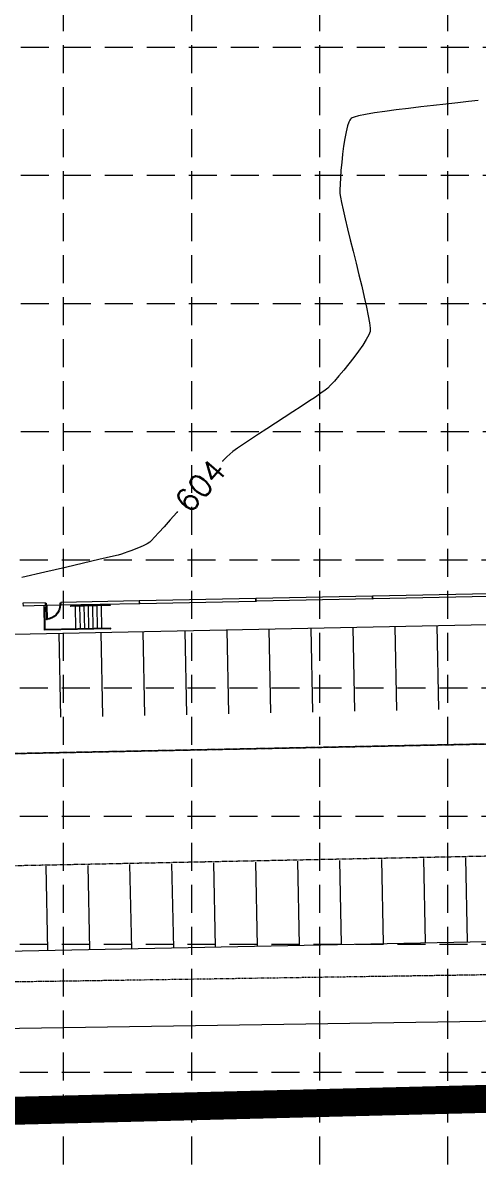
# Model space of a CAD drawing. Extents: x 2140663 to 2528301, y 336313 to 7007653.
# Drawn here: x 2527769.4 to 2527867, y 7006122 to 7006366.8 of the extents above; entities that cross this region are included whole.
import ezdxf

# ---------------------------------------------------------------- set-up
doc = ezdxf.new("R2010")
doc.units = 0
doc.header["$MEASUREMENT"] = 0
for name, pattern in [('HIDDEN', [0.375, 0.25, -0.125]), ('PHANTOM2', [1.25, 0.625, -0.125, 0.125, -0.125, 0.125, -0.125]), ('xdrc002pt$0$HIDDEN2', [0.1875, 0.125, -0.0625])]:
    doc.linetypes.add(name, pattern=pattern)
for name, color, linetype in [('1 EXISTING CONTOURS', 43, 'Continuous'), ('GRID', 254, 'HIDDEN'), ('LIMITS OF DISTURBANCE', 1, 'HIDDEN'), ('xdrc002ar$0$BASE1$0$ADO', 8, 'Continuous'), ('xdrc002ar$0$BASE1$0$AFLHR', 7, 'Continuous'), ('xdrc002ar$0$BASE1$0$awa', 7, 'Continuous'), ('xdrc002ar$0$xdrc002ar$0$C-PKNG-FACE-N', 1, 'Continuous'), ('xdrc002ar$0$xdrc002ar$0$C-PKNG-STRP-N', 6, 'Continuous'), ('xdrc002ar$0$XR3$0$BASE1$0$ADO', 3, 'Continuous'), ('xdrc002ar$0$XR3$0$BASE1$0$AFLHR', 2, 'Continuous'), ('xdrc002ar$0$XR3$0$BASE1$0$AFLST', 2, 'Continuous'), ('xdrc002ar$0$XR3$0$BASE1$0$awa', 4, 'Continuous'), ('xdrc002bs$0$C-WATR-PIPE-E', 12, 'Continuous'), ('xdrc002bs$0$v-rail-road-exst', 14, 'xdrc002bs$0$TRACKS'), ('xdrc002pt$0$V-ESMT-ACCS-N', 2, 'xdrc002pt$0$HIDDEN2'), ('xdrc002pt$0$v-prop-line', 3, 'PHANTOM2')]:
    doc.layers.add(name, color=color, linetype=linetype)
doc.styles.add('L200', font='simplex', dxfattribs={"height": 12})
doc.linetypes.add('xdrc002bs$0$TRACKS', pattern='A,0.15,[130,ltypeshp.shx,S=0.25,R=0,X=0,Y=0],0.15', length=0.3)

# ---------------------------------------------------------------- blocks, each defined once
blk = doc.blocks.new('xdrc002ar$0$XR3$0$A$C548F7B79')
at = {"layer": 'xdrc002ar$0$XR3$0$BASE1$0$awa', "lineweight": 0}
for p, q in [((0.7544716922566295, 299.2499386370182), (-1.88872218132019e-05, 298.4999518254772)), ((-1.88867561519146e-05, 0.7499248990789056), (-1.88872218132019e-05, 298.4999518254772)), ((0.7544716922566295, 299.2499386370182), (7.249981112778187, 299.2499386370182)), ((7.249981112312526, -6.191246211528778e-05), (7.249981112778187, 299.2499386370182)), ((0.7544716922566295, -6.191246211528778e-05), (-1.88872218132019e-05, 0.7499248990789056)), ((0.7544716922566295, -6.191246211528778e-05), (7.249981112778187, -6.191246211528778e-05))]:
    blk.add_line(p, q, dxfattribs=at)
blk = doc.blocks.new('xdrc002ar$0$A$C548F7B79')
at = {"layer": 'xdrc002ar$0$BASE1$0$awa', "lineweight": 0}
for p, q in [((0.7544716922566295, 299.2499386370182), (-1.88872218132019e-05, 298.4999518254772)), ((-1.88867561519146e-05, 0.7499248990789056), (-1.88872218132019e-05, 298.4999518254772)), ((0.7544716922566295, 299.2499386370182), (7.249981112778187, 299.2499386370182)), ((7.249981112312526, -6.191246211528778e-05), (7.249981112778187, 299.2499386370182)), ((0.7544716922566295, -6.191246211528778e-05), (-1.88872218132019e-05, 0.7499248990789056)), ((0.7544716922566295, -6.191246211528778e-05), (7.249981112778187, -6.191246211528778e-05))]:
    blk.add_line(p, q, dxfattribs=at)
blk = doc.blocks.new('xdrc002ar$0$BASE1$0$36D')
at = {"layer": 'xdrc002ar$0$BASE1$0$ADO'}
blk.add_lwpolyline([(-1.75, 1.000444171950221e-11), (0, 1.000444171950221e-11), (0, -35.99999999999), (-1.75, -35.99999999999)], close=True, dxfattribs=at)
blk.add_arc((0, 1.000444171950221e-11), 36, 180, 270, dxfattribs=at)
blk = doc.blocks.new('xdrc002ar$0$XR3$0$BASE1$0$36D')
at = {"layer": 'xdrc002ar$0$XR3$0$BASE1$0$ADO'}
blk.add_lwpolyline([(-1.75, 1.000444171950221e-11), (0, 1.000444171950221e-11), (0, -35.99999999999), (-1.75, -35.99999999999)], close=True, dxfattribs=at)
blk.add_arc((0, 1.000444171950221e-11), 36, 180, 270, dxfattribs=at)

msp = doc.modelspace()

# ---------------------------------------------------------------- linework, layer by layer
at = {"layer": '1 EXISTING CONTOURS', "color": 43, "lineweight": 0, "extrusion": (0.1094491700622217, -0.9939923939209449, 0), "elevation": -6687585.768129935}
msp.add_lwpolyline([(3279515.310930409, 604.0000000000003), (3279512.770122094, 604.0000000000003)], dxfattribs=at)
at = {"layer": '1 EXISTING CONTOURS', "color": 43, "lineweight": 0, "extrusion": (0.1100413855961721, -0.9939270061005862, 0), "elevation": -6685630.598722498}
msp.add_lwpolyline([(3283501.63112275, 604), (3283499.288586265, 604)], dxfattribs=at)
at = {"layer": '1 EXISTING CONTOURS', "color": 43, "lineweight": 0, "extrusion": (0.1129043265730327, -0.9936058640331639, 0), "elevation": -6676143.437058246}
msp.add_lwpolyline([(3302750.666393208, 604.0000000000007), (3302748.593517899, 604.0000000000007)], dxfattribs=at)
at = {"layer": '1 EXISTING CONTOURS', "color": 43, "lineweight": 0, "extrusion": (0.2029113792723095, -0.9791971058789999, 0), "elevation": -6347666.736512874}
msp.add_lwpolyline([(3896923.947053012, 604.0000000000003), (3896922.383504062, 604.0000000000003)], dxfattribs=at)
at = {"layer": '1 EXISTING CONTOURS', "color": 43, "lineweight": 0, "extrusion": (-0.1678131339628336, 0.9858188231463083, 0), "elevation": 6482783.634191259}
msp.add_lwpolyline([(-3667754.050857252, 604.0000000000007), (-3667752.118015778, 604.0000000000007)], dxfattribs=at)
at = {"layer": '1 EXISTING CONTOURS', "color": 43, "lineweight": 0, "extrusion": (0.1469239873288351, -0.9891477856960487, 0), "elevation": -6558912.021928331}
msp.add_lwpolyline([(3529814.765018637, 604), (3529812.532404769, 604)], dxfattribs=at)
at = {"layer": '1 EXISTING CONTOURS', "color": 43, "lineweight": 0, "elevation": 604}
for points in [[(2527849.391817937, 7006348.091141247), (2527846.951934662, 7006347.762874335)], [(2527857.385903565, 7006349.043136638), (2527854.680257734, 7006348.734698364)], [(2527838.946684683, 7006344.660389355), (2527838.635076804, 7006343.415408096)], [(2527839.21655062, 7006345.446416344), (2527838.946684683, 7006344.660389355)], [(2527839.430520705, 7006345.890548111), (2527839.21655062, 7006345.446416344)], [(2527839.654098365, 7006346.193694782), (2527839.578522198, 7006346.109220147)], [(2527841.307095484, 7006346.793231744), (2527840.399869802, 7006346.546832396)], [(2527837.549712113, 7006335.134950119), (2527837.436219001, 7006333.545101596)], [(2527837.699454668, 7006336.837804125), (2527837.549712113, 7006335.134950119)], [(2527837.360267461, 7006332.1364519), (2527837.323149619, 7006330.977194376)], [(2527837.323149619, 7006330.977194376), (2527837.326157602, 7006330.135522368)], [(2527839.541570429, 7006320.237136601), (2527840.15202611, 7006317.769496524)], [(2527840.15202611, 7006317.769496524), (2527840.776221246, 7006315.240950949)], [(2527840.776221246, 7006315.240950949), (2527841.393463109, 7006312.716293433)], [(2527842.52431611, 7006307.937816808), (2527842.996541795, 7006305.813584815)], [(2527843.651127897, 7006302.419101257), (2527843.792102861, 7006301.278436806)], [(2527843.792102861, 7006301.278436806), (2527843.781275464, 7006300.595215319)], [(2527842.958608917, 7006298.835896132), (2527842.20952306, 7006297.663022563)], [(2527843.499186848, 7006299.831462966), (2527842.958608917, 7006298.835896132)], [(2527842.20952306, 7006297.663022563), (2527841.301910666, 7006296.367350011)], [(2527840.285753124, 7006295.003386225), (2527839.211031824, 7006293.625638957)], [(2527832.053230563, 7006286.498056749), (2527830.61945089, 7006285.538089988)], [(2527834.149051591, 7006287.977228377), (2527833.24689336, 7006287.320854816)], [(2527816.671528956, 7006276.430980815), (2527815.389143516, 7006275.55300751)], [(2527813.054178757, 7006273.682225948), (2527812.160697619, 7006272.757300187)], [(2527815.389143516, 7006275.55300751), (2527814.380518115, 7006274.830423665)], [(2527800.950406682, 7006260.172161083), (2527799.661297387, 7006258.718585199)], [(2527798.534890174, 7006257.462198123), (2527797.612517199, 7006256.454185397)], [(2527799.661297387, 7006258.718585199), (2527798.534890174, 7006257.462198123)], [(2527795.299271298, 7006254.702520407), (2527794.476611631, 7006254.33316612)], [(2527796.545202571, 7006255.388025167), (2527796.006342006, 7006255.059183827)], [(2527788.117312355, 7006252.247891239), (2527785.621256033, 7006251.656640811)], [(2527790.47122038, 7006252.8256241), (2527789.767121096, 7006252.645144499)], [(2527791.082507071, 7006253.031464539), (2527790.47122038, 7006252.8256241)], [(2527792.695010161, 7006253.61690979), (2527791.841310726, 7006253.300270173)], [(2527793.590984191, 7006253.966252175), (2527792.695010161, 7006253.61690979)], [(2527782.378414006, 7006250.894169697), (2527778.488248149, 7006249.983254385)]]:
    msp.add_lwpolyline(points, dxfattribs=at)
at = {"layer": '1 EXISTING CONTOURS', "color": 43, "lineweight": 0, "extrusion": (0.1240695187566125, -0.9922735280735361, 0), "elevation": -6638584.681775963}
msp.add_lwpolyline([(3377594.890537746, 604), (3377592.270366931, 604)], dxfattribs=at)
at = {"layer": '1 EXISTING CONTOURS', "color": 43, "lineweight": 0, "extrusion": (0.1176347376545843, -0.9930569311459123, 0), "elevation": -6660339.650876571}
msp.add_lwpolyline([(3334493.606482347, 604), (3334490.899171646, 604)], dxfattribs=at)
at = {"layer": '1 EXISTING CONTOURS', "color": 43, "lineweight": 0, "extrusion": (0.1105742306550677, -0.9938678682375439, 0), "elevation": -6683869.301978348}
msp.add_lwpolyline([(3287080.554163441, 604), (3287077.88648221, 604)], dxfattribs=at)
at = {"layer": '1 EXISTING CONTOURS', "color": 43, "lineweight": 0, "extrusion": (0.8281492970932285, -0.5605075750817214, 0), "elevation": -1833681.497744638}
msp.add_lwpolyline([(7219173.83789562, 604), (7219173.573846568, 604)], dxfattribs=at)
at = {"layer": '1 EXISTING CONTOURS', "color": 43, "lineweight": 0, "extrusion": (0.6400875821913169, -0.7683019504885265, 0), "elevation": -3764950.674054407}
msp.add_lwpolyline([(6426819.421369524, 604), (6426819.331883445, 604)], dxfattribs=at)
at = {"layer": '1 EXISTING CONTOURS', "color": 43, "lineweight": 0, "extrusion": (0.4926049017645118, -0.8702530728228287, 0), "elevation": -4852068.11581928}
msp.add_lwpolyline([(5651221.029668094, 604), (5651220.793103483, 604)], dxfattribs=at)
at = {"layer": '1 EXISTING CONTOURS', "color": 43, "lineweight": 0, "extrusion": (0.3557195980465537, -0.9345927281792847, 0), "elevation": -5648878.162806073}
msp.add_lwpolyline([(4854796.033130214, 604), (4854795.529008987, 604)], dxfattribs=at)
at = {"layer": '1 EXISTING CONTOURS', "color": 43, "lineweight": 0, "extrusion": (0.9821839720245099, -0.18792191223526, 0), "elevation": 1166157.138836339}
msp.add_lwpolyline([(7356554.475239096, 604), (7356552.975578608, 604)], dxfattribs=at)
at = {"layer": '1 EXISTING CONTOURS', "color": 43, "lineweight": 0, "extrusion": (0.9920762206085305, -0.1256374645680751, 0), "elevation": 1627549.238639145}
msp.add_lwpolyline([(7268414.78483829, 604), (7268413.046781367, 604)], dxfattribs=at)
at = {"layer": '1 EXISTING CONTOURS', "color": 43, "lineweight": 0, "extrusion": (0.9884124297566147, -0.1517921892016364, 0), "elevation": 1435038.867033341}
msp.add_lwpolyline([(7308861.580646954, 604.0000000000007), (7308859.928795624, 604.0000000000007)], dxfattribs=at)
at = {"layer": '1 EXISTING CONTOURS', "color": 43, "lineweight": 0, "extrusion": (0.994461823977234, -0.1050984331561267, 0), "elevation": 1777483.065500839}
msp.add_lwpolyline([(7233208.050006179, 604), (7233206.292607252, 604)], dxfattribs=at)
at = {"layer": '1 EXISTING CONTOURS', "color": 43, "lineweight": 0, "extrusion": (0.9985495876123699, -0.0538397722800356, 0), "elevation": 2146951.62690135}
msp.add_lwpolyline([(7132269.664062894, 604), (7132268.253367107, 604)], dxfattribs=at)
at = {"layer": '1 EXISTING CONTOURS', "color": 43, "lineweight": 0, "extrusion": (0.9921490854789881, 0.1250607539686526, 0), "elevation": 3384208.420688637}
msp.add_lwpolyline([(6635190.794603021, 604.0000000000007), (6635190.047192791, 604.0000000000007)], dxfattribs=at)
at = {"layer": '1 EXISTING CONTOURS', "color": 43, "lineweight": 0, "extrusion": (0.9816549740445378, 0.1906659695216162, 0), "elevation": 3817332.763245996}
msp.add_lwpolyline([(6395825.526988273, 604), (6395824.313517909, 604)], dxfattribs=at)
at = {"layer": '1 EXISTING CONTOURS', "color": 43, "lineweight": 0, "extrusion": (0.9764056471530652, 0.2159444655637277, 0), "elevation": 3981172.756830815}
msp.add_lwpolyline([(6295145.872416799, 604), (6295144.258249046, 604)], dxfattribs=at)
at = {"layer": '1 EXISTING CONTOURS', "color": 43, "lineweight": 0, "extrusion": (0.9735400664909203, 0.2285163865827885, 0), "elevation": 4062012.018126687}
msp.add_lwpolyline([(6243287.284475395, 604), (6243285.336777193, 604)], dxfattribs=at)
at = {"layer": '1 EXISTING CONTOURS', "color": 43, "lineweight": 0, "extrusion": (0.9719188143823908, 0.235316421546665, 0), "elevation": 4105557.00785413}
msp.add_lwpolyline([(6214736.928228146, 604), (6214734.71461897, 604)], dxfattribs=at)
at = {"layer": '1 EXISTING CONTOURS', "color": 43, "lineweight": 0, "extrusion": (0.9710585808520953, 0.2388414380996624, 0), "elevation": 4128079.879083667}
msp.add_lwpolyline([(6199796.966815517, 604.0000000000007), (6199794.55507531, 604.0000000000007)], dxfattribs=at)
at = {"layer": '1 EXISTING CONTOURS', "color": 43, "lineweight": 0, "extrusion": (0.9723727767048788, 0.2334334661595123, 0), "elevation": 4093512.017193098}
msp.add_lwpolyline([(6222664.972027363, 604.0000000000007), (6222662.446271853, 604.0000000000007)], dxfattribs=at)
at = {"layer": '1 EXISTING CONTOURS', "color": 43, "lineweight": 0, "extrusion": (0.973902389399218, 0.2269672573797683, 0), "elevation": 4052074.371460792}
msp.add_lwpolyline([(6249724.941411176, 604), (6249722.556674521, 604)], dxfattribs=at)
at = {"layer": '1 EXISTING CONTOURS', "color": 43, "lineweight": 0, "extrusion": (0.9795277196652691, 0.2013093301547598, 0), "elevation": 3886527.016266563}
msp.add_lwpolyline([(6353992.376488023, 604), (6353990.476419587, 604)], dxfattribs=at)
at = {"layer": '1 EXISTING CONTOURS', "color": 43, "lineweight": 0, "extrusion": (0.9846182905307661, 0.1747192661164532, 0), "elevation": 3713097.111357904}
msp.add_lwpolyline([(6456872.080522136, 604.0000000000007), (6456870.523254848, 604.0000000000007)], dxfattribs=at)
at = {"layer": '1 EXISTING CONTOURS', "color": 43, "lineweight": 0, "extrusion": (0.9380614500122789, -0.3464689250147273, 0), "elevation": -56192.63268651208}
msp.add_lwpolyline([(7448159.813073247, 604), (7448158.998891669, 604)], dxfattribs=at)
at = {"layer": '1 EXISTING CONTOURS', "color": 43, "lineweight": 0, "extrusion": (0.8019192200520998, -0.5974324769470039, 0), "elevation": -2158664.467727029}
msp.add_lwpolyline([(7128698.20868861, 604.0000000000003), (7128696.507814319, 604.0000000000003)], dxfattribs=at)
at = {"layer": '1 EXISTING CONTOURS', "color": 43, "lineweight": 0, "extrusion": (0.776974328401822, -0.629532281145723, 0), "elevation": -2446621.835225988}
msp.add_lwpolyline([(7035066.669257264, 604), (7035064.948450085, 604)], dxfattribs=at)
at = {"layer": '1 EXISTING CONTOURS', "color": 43, "lineweight": 0, "extrusion": (0.7542926731610938, -0.6565383181623838, 0), "elevation": -2693169.547657075}
msp.add_lwpolyline([(6944415.911569312, 604.0000000000007), (6944414.463787492, 604.0000000000007)], dxfattribs=at)
at = {"layer": '1 EXISTING CONTOURS', "color": 43, "lineweight": 0, "extrusion": (0.7660692622684038, -0.6427580302163044, 0), "elevation": -2566851.540907824}
msp.add_lwpolyline([(6992093.42046105, 604), (6992091.799470569, 604)], dxfattribs=at)
at = {"layer": '1 EXISTING CONTOURS', "color": 43, "lineweight": 0, "extrusion": (0.6358069686297617, -0.771848105939137, 0), "elevation": -3800575.537380586}
msp.add_lwpolyline([(6405751.444802813, 604), (6405750.720222462, 604)], dxfattribs=at)
at = {"layer": '1 EXISTING CONTOURS', "color": 43, "lineweight": 0, "extrusion": (0.713445989388383, -0.7007102255751884, 0), "elevation": -3105904.417294969}
msp.add_lwpolyline([(6769888.896919719, 604), (6769888.015215365, 604)], dxfattribs=at)
at = {"layer": '1 EXISTING CONTOURS', "color": 43, "lineweight": 0, "extrusion": (0.7390825093616709, -0.673614908056269, 0), "elevation": -2851261.889568394}
msp.add_lwpolyline([(6881014.46695058, 604), (6881013.265726507, 604)], dxfattribs=at)
at = {"layer": '1 EXISTING CONTOURS', "color": 43, "lineweight": 0, "extrusion": (0.5675377111027562, -0.8233474032729102, 0), "elevation": -4333967.777218422}
msp.add_lwpolyline([(6057617.209142782, 604.0000000000003), (6057615.759374687, 604.0000000000003)], dxfattribs=at)
at = {"layer": '1 EXISTING CONTOURS', "color": 43, "lineweight": 0, "extrusion": (0.5458696249563105, -0.8378701286894391, 0), "elevation": -4490491.404175531}
msp.add_lwpolyline([(5942510.283063663, 604.0000000000003), (5942508.182678068, 604.0000000000003)], dxfattribs=at)
at = {"layer": '1 EXISTING CONTOURS', "color": 43, "lineweight": 0, "extrusion": (-0.54977444395219, 0.8353131513253342, 0), "elevation": 4462705.778693134}
msp.add_lwpolyline([(-5963406.896623888, 604.0000000000003), (-5963404.95422797, 604.0000000000003)], dxfattribs=at)
at = {"layer": '1 EXISTING CONTOURS', "color": 43, "lineweight": 0, "extrusion": (-0.5430539674113437, 0.8396977959235092, 0), "elevation": 4510414.052616121}
msp.add_lwpolyline([(-5927398.715813689, 604.0000000000007), (-5927396.476472024, 604.0000000000007)], dxfattribs=at)
at = {"layer": '1 EXISTING CONTOURS', "color": 43, "lineweight": 0, "extrusion": (0.5437620652589645, -0.8392394273300712, 0), "elevation": -4505412.645213271}
msp.add_lwpolyline([(5931203.37271641, 604.0000000000007), (5931201.173339103, 604.0000000000007)], dxfattribs=at)
at = {"layer": '1 EXISTING CONTOURS', "color": 43, "lineweight": 0, "extrusion": (0.5491021606434556, -0.8357552376005123, 0), "elevation": -4467502.640144034}
msp.add_lwpolyline([(5959801.363271246, 604), (5959799.358207602, 604)], dxfattribs=at)
at = {"layer": '1 EXISTING CONTOURS', "color": 43, "lineweight": 0, "extrusion": (-0.5455251778210012, 0.8380944340367411, 0), "elevation": 4492933.670115808}
msp.add_lwpolyline([(-5940655.234656069, 604.0000000000003), (-5940653.092487676, 604.0000000000003)], dxfattribs=at)
at = {"layer": '1 EXISTING CONTOURS', "color": 43, "lineweight": 0, "extrusion": (0.5436154897572165, -0.8393343787168625, 0), "elevation": -4506448.420190422}
msp.add_lwpolyline([(5930412.005206145, 604.0000000000003), (5930409.784936458, 604.0000000000003)], dxfattribs=at)
at = {"layer": '1 EXISTING CONTOURS', "color": 43, "lineweight": 0, "extrusion": (-0.5550580039794322, 0.8318116446758658, 0), "elevation": 4424817.444983112}
msp.add_lwpolyline([(-5991558.963104574, 604.0000000000007), (-5991557.154091926, 604.0000000000007)], dxfattribs=at)
at = {"layer": '1 EXISTING CONTOURS', "color": 43, "lineweight": 0, "extrusion": (-0.6884769594190095, 0.7252582135689023, 0), "elevation": 3341016.489025335}
msp.add_lwpolyline([(-6656976.067896265, 604), (-6656975.181506186, 604)], dxfattribs=at)
at = {"layer": '1 EXISTING CONTOURS', "color": 43, "lineweight": 0, "extrusion": (0.6184756168228125, -0.7858039904426816, 0), "elevation": -3942167.161680522}
msp.add_lwpolyline([(6319576.774685953, 604.0000000000003), (6319575.904904582, 604.0000000000003)], dxfattribs=at)
at = {"layer": '1 EXISTING CONTOURS', "color": 43, "lineweight": 0, "extrusion": (0.7330247941713596, -0.6802019193813232, 0), "elevation": -2912731.188425433}
msp.add_lwpolyline([(6855194.329370343, 604.0000000000007), (6855194.2716794, 604.0000000000007)], dxfattribs=at)
at = {"layer": '1 EXISTING CONTOURS', "color": 43, "lineweight": 0, "extrusion": (0.7500504716703696, -0.6613805938694121, 0), "elevation": -2737826.218326166}
msp.add_lwpolyline([(6926889.373167064, 604), (6926887.240538381, 604)], dxfattribs=at)
at = {"layer": '1 EXISTING CONTOURS', "color": 43, "lineweight": 0, "extrusion": (0.7508348696143072, -0.6604899685621776, 0), "elevation": -2729603.461308585}
msp.add_lwpolyline([(6930134.009379006, 604), (6930133.745741213, 604)], dxfattribs=at)
at = {"layer": '1 EXISTING CONTOURS', "color": 43, "lineweight": 0, "extrusion": (-0.3827502530416086, 0.9238518516497027, 0), "elevation": 5505227.06326399}
msp.add_lwpolyline([(-5016953.226700747, 604.0000000000003), (-5016952.26807579, 604.0000000000003)], dxfattribs=at)
at = {"layer": '1 EXISTING CONTOURS', "color": 43, "lineweight": 0, "extrusion": (0.4503707344625854, -0.8928416441562476, 0), "elevation": -5117030.942471876}
msp.add_lwpolyline([(5412333.779230818, 604), (5412332.987297878, 604)], dxfattribs=at)
at = {"layer": '1 EXISTING CONTOURS', "color": 43, "lineweight": 0, "extrusion": (0.6756476730097528, -0.7372246753578627, 0), "elevation": -3457284.500302921}
msp.add_lwpolyline([(6597314.666267831, 604), (6597314.13683894, 604)], dxfattribs=at)
at = {"layer": '1 EXISTING CONTOURS', "color": 43, "lineweight": 0, "extrusion": (0.7229700237172388, -0.6908793996105942, 0), "elevation": -3012956.352711519}
msp.add_lwpolyline([(6811716.691724449, 604), (6811715.711804386, 604)], dxfattribs=at)
at = {"layer": '1 EXISTING CONTOURS', "color": 43, "lineweight": 0, "extrusion": (0.2288827365042694, -0.9734540014455317, 0), "elevation": -6241697.22000216}
msp.add_lwpolyline([(4064293.079617685, 604.0000000000007), (4064289.748343662, 604.0000000000007)], dxfattribs=at)
at = {"layer": '1 EXISTING CONTOURS', "color": 43, "lineweight": 0, "extrusion": (0.2340967733579257, -0.9722133000033522, 0), "elevation": -6219824.576582919}
msp.add_lwpolyline([(4097691.968766266, 604), (4097690.271804558, 604)], dxfattribs=at)
at = {"layer": '1 EXISTING CONTOURS', "color": 43, "lineweight": 0, "extrusion": (0.3339163169375531, -0.9426027229341424, 0), "elevation": -5760042.496765711}
msp.add_lwpolyline([(4722205.770187993, 604), (4722204.965179013, 604)], dxfattribs=at)
at = {"layer": '1 EXISTING CONTOURS', "color": 43, "lineweight": 0, "extrusion": (0.2274466903438428, -0.9737905334575974, 0), "elevation": -6247685.057656165}
msp.add_lwpolyline([(4055075.132946617, 604), (4055070.575469771, 604)], dxfattribs=at)
at = {"layer": '1 EXISTING CONTOURS', "color": 43, "lineweight": 0, "extrusion": (0.2270987692787496, -0.9738717312829638, 0), "elevation": -6249133.41567448}
msp.add_lwpolyline([(4052838.203629833, 604), (4052833.186102646, 604)], dxfattribs=at)
at = {"layer": 'GRID', "color": 253, "linetype": 'HIDDEN', "lineweight": 0, "ltscale": 24}
for p, q in [((2527778.09681865, 7006031.951492419), (2527778.09681865, 7007624.562990395)), ((2527805.554290721, 7006031.947175532), (2527805.554290721, 7007624.562990395)), ((2527833.011762789, 7006031.94285864), (2527833.011762789, 7007624.562990395)), ((2527860.46923486, 7006031.938541753), (2527860.46923486, 7007624.562990395)), ((2527228.947377252, 7006361.51927518), (2528272.331315909, 7006361.51927518)), ((2527228.947377252, 7006334.061803108), (2528272.331315909, 7006334.061803108)), ((2527228.947377252, 7006306.604331039), (2528272.331315909, 7006306.604331039)), ((2527228.947377252, 7006279.146858971), (2528272.331315909, 7006279.146858971)), ((2527228.686696025, 7006251.597585191), (2528272.070634682, 7006251.597585191)), ((2527228.686696025, 7006224.140113123), (2528272.070634682, 7006224.140113123)), ((2527228.686696025, 7006196.682641054), (2528272.070634682, 7006196.682641054)), ((2527228.686696025, 7006169.225168982), (2528272.070634682, 7006169.225168982)), ((2527228.686696025, 7006141.767696912), (2528272.070634682, 7006141.767696912))]:
    msp.add_line(p, q, dxfattribs=at)
at = {"layer": 'LIMITS OF DISTURBANCE', "ltscale": 70, "const_width": 6}
msp.add_lwpolyline([(2527323.279507909, 7007478.034385583), (2527323.279507909, 7007463.102355542), (2527345.362386929, 7006446.874516389, 0.3527120601780434), (2527681.725039883, 7006131.321992346), (2528205.897920626, 7006144.525554366), (2528183.386823632, 7007495.015237641)], format="xyb", close=True, dxfattribs=at)
at = {"layer": 'xdrc002ar$0$BASE1$0$ADO', "color": 7, "lineweight": 0}
for points in [[(2527774.355184221, 7006242.302219536), (2527774.36321848, 7006241.906467905), (2527774.196586214, 7006241.903085059), (2527774.188551955, 7006242.298836689)], [(2527777.521197265, 7006242.36649361), (2527777.529231524, 7006241.970741978), (2527777.362599259, 7006241.967359132), (2527777.354564999, 7006242.363110763)]]:
    msp.add_lwpolyline(points, close=True, dxfattribs=at)
at = {"layer": 'xdrc002ar$0$BASE1$0$AFLHR', "color": 7, "lineweight": 0}
for p, q in [((2527777.593832903, 7006241.867865379), (2527774.511135991, 7006241.80528273)), ((2527774.136213394, 7006241.797671326), (2527774.365332759, 7006241.80232274))]:
    msp.add_line(p, q, dxfattribs=at)
at = {"layer": 'xdrc002ar$0$BASE1$0$awa', "color": 7, "lineweight": 0}
for p, q in [((2527774.186437677, 7006242.402981856), (2527769.384611507, 7006242.305498704)), ((2527769.384611507, 7006242.305498704), (2527769.395598138, 7006241.764319085)), ((2527774.136213394, 7006241.797671326), (2527774.197431926, 7006241.861426993)), ((2527774.197431926, 7006241.861426993), (2527774.186437677, 7006242.402981856)), ((2527794.31696642, 7006242.811657079), (2527777.519082987, 7006242.470638775)), ((2527777.530077235, 7006241.929083913), (2527777.519082987, 7006242.470638775)), ((2527777.593832903, 7006241.867865379), (2527777.530077235, 7006241.929083913)), ((2527794.266742137, 7006242.206346548), (2527777.593832903, 7006241.867865379)), ((2527794.327953051, 7006242.270477449), (2527794.266742137, 7006242.206346548)), ((2527794.31696642, 7006242.811657079), (2527794.327953051, 7006242.270477449)), ((2527769.395598138, 7006241.764319085), (2527769.459361424, 7006241.702725308)), ((2527774.136213393, 7006241.797671326), (2527769.459361424, 7006241.702725308))]:
    msp.add_line(p, q, dxfattribs=at)
at = {"layer": 'xdrc002ar$0$xdrc002ar$0$C-PKNG-FACE-N', "color": 7, "linetype": 'Continuous', "lineweight": 0}
for p, q in [((2527741.15790043, 7006235.126403999), (2527903.12445725, 7006238.414789128)), ((2527765.624803941, 7006167.716883177), (2527954.585786898, 7006171.553332496))]:
    msp.add_line(p, q, dxfattribs=at)
at = {"layer": 'xdrc002ar$0$xdrc002ar$0$C-PKNG-STRP-N', "color": 7, "linetype": 'Continuous', "lineweight": 0}
for p, q in [((2527831.504697011, 7006218.957000535), (2527831.139320886, 7006236.953284625)), ((2527840.502839057, 7006219.139688598), (2527840.137462931, 7006237.135972689)), ((2527849.500981102, 7006219.32237666), (2527849.135604977, 7006237.318660752)), ((2527858.499123148, 7006219.505064723), (2527858.133747023, 7006237.501348814)), ((2527777.515844738, 7006217.860872159), (2527777.150468613, 7006235.85715625)), ((2527786.513986783, 7006218.043560221), (2527786.148610658, 7006236.039844313)), ((2527795.512128829, 7006218.226248284), (2527795.146752703, 7006236.222532375)), ((2527804.510270875, 7006218.408936346), (2527804.144894749, 7006236.405220439)), ((2527813.50841292, 7006218.591624409), (2527813.143036794, 7006236.5879085)), ((2527822.506554965, 7006218.774312473), (2527822.14117884, 7006236.770596564)), ((2527774.257569862, 7006185.89585533), (2527774.622945987, 7006167.899571239)), ((2527783.255711907, 7006186.078543392), (2527783.621088032, 7006168.082259303)), ((2527792.253853953, 7006186.261231456), (2527792.619230078, 7006168.264947364)), ((2527801.251995998, 7006186.443919519), (2527801.617372124, 7006168.447635428)), ((2527810.250138043, 7006186.626607581), (2527810.615514169, 7006168.630323489)), ((2527819.248280089, 7006186.809295644), (2527819.613656214, 7006168.813011553)), ((2527828.246422135, 7006186.991983706), (2527828.61179826, 7006168.995699615)), ((2527837.24456418, 7006187.174671769), (2527837.609940306, 7006169.178387678)), ((2527846.242706226, 7006187.357359833), (2527846.608082351, 7006169.36107574)), ((2527855.240848272, 7006187.540047894), (2527855.606224397, 7006169.543763803)), ((2527864.238990317, 7006187.722735958), (2527864.604366442, 7006169.726451867))]:
    msp.add_line(p, q, dxfattribs=at)
at = {"layer": 'xdrc002ar$0$XR3$0$BASE1$0$ADO', "color": 7, "lineweight": 0}
for points in [[(2527774.352938272, 7006242.302107405), (2527774.360972418, 7006241.906355772), (2527774.194340151, 7006241.902972974), (2527774.186306006, 7006242.298724607)], [(2527777.518951335, 7006242.36638057), (2527777.526985481, 7006241.970628938), (2527777.360353215, 7006241.967246139), (2527777.352319069, 7006242.362997772)]]:
    msp.add_lwpolyline(points, close=True, dxfattribs=at)
at = {"layer": 'xdrc002ar$0$XR3$0$BASE1$0$AFLHR', "color": 7, "lineweight": 0}
for p, q in [((2527777.59158683, 7006241.86775232), (2527774.5088899, 7006241.805170554)), ((2527788.0507215, 7006241.934219673), (2527779.614963009, 7006241.762965514)), ((2527788.053258598, 7006241.809245474), (2527779.617500108, 7006241.637991315)), ((2527780.614756608, 7006241.783262304), (2527780.61179666, 7006241.929065537)), ((2527774.011828927, 7006236.523162482), (2527773.904847934, 7006241.79290791)), ((2527774.134266028, 7006236.650673782), (2527774.037856279, 7006241.399693375)), ((2527774.1339673, 7006241.797559258), (2527774.363086667, 7006241.802210605)), ((2527780.716240554, 7006236.78429431), (2527780.617293707, 7006241.658288104)), ((2527788.152208563, 7006236.935251743), (2527774.134266028, 7006236.650673782)), ((2527788.154745662, 7006236.810277542), (2527774.011828927, 7006236.523162482))]:
    msp.add_line(p, q, dxfattribs=at)
for centre, radius, start, end in [((2527788.051990049, 7006241.871732573), 0.0624999750000003, 271.1630007122639, 91.16300071226392), ((2527779.616231559, 7006241.700478415), 0.0624999750000003, 91.16300071226392, 271.1630007122639), ((2527788.153473995, 7006236.872764579), 0.06249997507761049, 271.1630007122639, 91.16300071226392)]:
    msp.add_arc(centre, radius, start, end, dxfattribs=at)
at = {"layer": 'xdrc002ar$0$XR3$0$BASE1$0$AFLST', "color": 7, "lineweight": 0}
for p, q in [((2527781.528274125, 7006241.947670927), (2527781.531234074, 7006241.801867694)), ((2527782.444751591, 7006241.966276318), (2527782.447711539, 7006241.820473084)), ((2527783.361229056, 7006241.984881707), (2527783.364189005, 7006241.839078474)), ((2527784.277706522, 7006242.003487098), (2527784.280666471, 7006241.857683864)), ((2527785.194183988, 7006242.022092488), (2527785.197143936, 7006241.876289254)), ((2527786.110661454, 7006242.040697878), (2527786.113621402, 7006241.894894645)), ((2527781.533771172, 7006241.676893494), (2527781.63271802, 7006236.8028997)), ((2527782.450248638, 7006241.695498884), (2527782.549195485, 7006236.821505089)), ((2527783.366726104, 7006241.714104274), (2527783.465672951, 7006236.84011048)), ((2527784.283203569, 7006241.732709664), (2527784.382150416, 7006236.858715869)), ((2527785.199681035, 7006241.751315054), (2527785.298627882, 7006236.87732126)), ((2527786.116158501, 7006241.769920444), (2527786.215105348, 7006236.89592665))]:
    msp.add_line(p, q, dxfattribs=at)
at = {"layer": 'xdrc002ar$0$XR3$0$BASE1$0$awa', "color": 7, "lineweight": 0}
for p, q in [((2527774.184191757, 7006242.402869772), (2527769.382365559, 7006242.305387998)), ((2527774.1339673, 7006241.797559258), (2527774.195185851, 7006241.861314907)), ((2527774.195185851, 7006241.861314907), (2527774.184191757, 7006242.402869773)), ((2527794.314720618, 7006242.811539222), (2527777.516837087, 7006242.470525736)), ((2527777.52783118, 7006241.928970871), (2527777.516837087, 7006242.470525737)), ((2527777.59158683, 7006241.86775232), (2527777.52783118, 7006241.928970871)), ((2527794.264496161, 7006242.206228708), (2527777.59158683, 7006241.86775232)), ((2527794.325707093, 7006242.270359589), (2527794.264496161, 7006242.206228708)), ((2527794.314720618, 7006242.811539222), (2527794.325707093, 7006242.270359589)), ((2527774.1339673, 7006241.797559258), (2527769.457115303, 7006241.702614581))]:
    msp.add_line(p, q, dxfattribs=at)
at = {"layer": 'xdrc002ar$0$XR3$0$BASE1$0$awa', "lineweight": 0}
for p, q in [((2527769.382365559, 7006242.305387998), (2527769.393352036, 7006241.764208375)), ((2527769.393352036, 7006241.764208375), (2527769.457115303, 7006241.702614581))]:
    msp.add_line(p, q, dxfattribs=at)
at = {"layer": 'xdrc002ar$0$XR3$0$BASE1$0$awa', "color": 7, "lineweight": 0}
msp.add_arc((2527773.97536918, 7006241.398424827), 0.0624999750000003, 1.163000712263895, 181.1630007122639, dxfattribs=at)
at = {"layer": 'xdrc002bs$0$C-WATR-PIPE-E', "color": 7, "lineweight": 0}
msp.add_line((2528196.109451412, 7006157.551481116), (2527437.641812644, 7006146.124993335), dxfattribs=at)
at = {"layer": 'xdrc002bs$0$v-rail-road-exst', "color": 7, "lineweight": 0, "ltscale": 0.1}
msp.add_line((2528196.578675124, 7006141.41994409), (2527339.593587719, 7006130.812595026), dxfattribs=at)
at = {"layer": 'xdrc002pt$0$V-ESMT-ACCS-N', "color": 7, "lineweight": 0}
for p, q in [((2527580.557894831, 7006206.275806865), (2528112.938668882, 7006217.084661822)), ((2527958.230765243, 7006213.943648147), (2527760.271561057, 7006209.924509159)), ((2527581.045063193, 7006182.280751811), (2528113.426053404, 7006193.089611158))]:
    msp.add_line(p, q, dxfattribs=at)
at = {"layer": 'xdrc002pt$0$v-prop-line', "color": 7, "lineweight": 0}
msp.add_line((2528195.958816228, 7006167.550346504), (2527558.62946187, 7006157.948834579), dxfattribs=at)

# ---------------------------------------------------------------- block references
at = {"layer": 'xdrc002ar$0$BASE1$0$ADO', "color": 7, "lineweight": 0, "extrusion": (0, 0, -1), "xscale": 0.0833333006104392, "yscale": 0.08333330060098731, "zscale": -0.08333330000000001, "rotation": 358.836982642573}
msp.add_blockref('xdrc002ar$0$BASE1$0$36D', (-2527774.36321848, 7006241.906467904), dxfattribs=at)
at = {"layer": 'xdrc002ar$0$BASE1$0$awa', "color": 7, "linetype": 'Continuous', "lineweight": 0, "xscale": 0.08333330060098763, "yscale": 0.08333330060098731, "zscale": 0.08333330000000001, "rotation": 91.16301703732765}
for p in [(2527869.312589176, 7006243.730234789), (2527819.324065556, 7006242.715043156), (2527844.31890401, 7006243.222470397)]:
    msp.add_blockref('xdrc002ar$0$A$C548F7B79', p, dxfattribs=at)
at = {"layer": 'xdrc002ar$0$XR3$0$BASE1$0$ADO', "color": 7, "lineweight": 0, "extrusion": (0, 0, -1), "xscale": 0.08333330011896117, "yscale": 0.08333330011896045, "zscale": -0.0833333000000004, "rotation": 358.8369992877361}
msp.add_blockref('xdrc002ar$0$XR3$0$BASE1$0$36D', (-2527774.360972418, 7006241.906355771), dxfattribs=at)
at = {"layer": 'xdrc002ar$0$XR3$0$BASE1$0$awa', "color": 7, "linetype": 'Continuous', "lineweight": 0, "xscale": 0.08333330000000119, "yscale": 0.08333329999999961, "zscale": 0.08333330000000001, "rotation": 91.1630006841798}
for p in [(2527869.310343615, 7006243.730095671), (2527819.321819707, 7006242.714918211), (2527844.316658305, 7006243.222338365)]:
    msp.add_blockref('xdrc002ar$0$XR3$0$A$C548F7B79', p, dxfattribs=at)

# ---------------------------------------------------------------- texts
at = {"layer": '1 EXISTING CONTOURS', "color": 43, "lineweight": 0, "insert": (2527801.518251604, 7006264.475390221, 604), "char_height": 4.8, "width": 18.4, "attachment_point": 1, "rotation": 48.43067900102256, "style": 'L200'}
msp.add_mtext('\\Ftxt.shx;\\W1.0000000000;\\T1.0000000000;\\o\\l604', dxfattribs=at)

doc.saveas('drawing.dxf')
